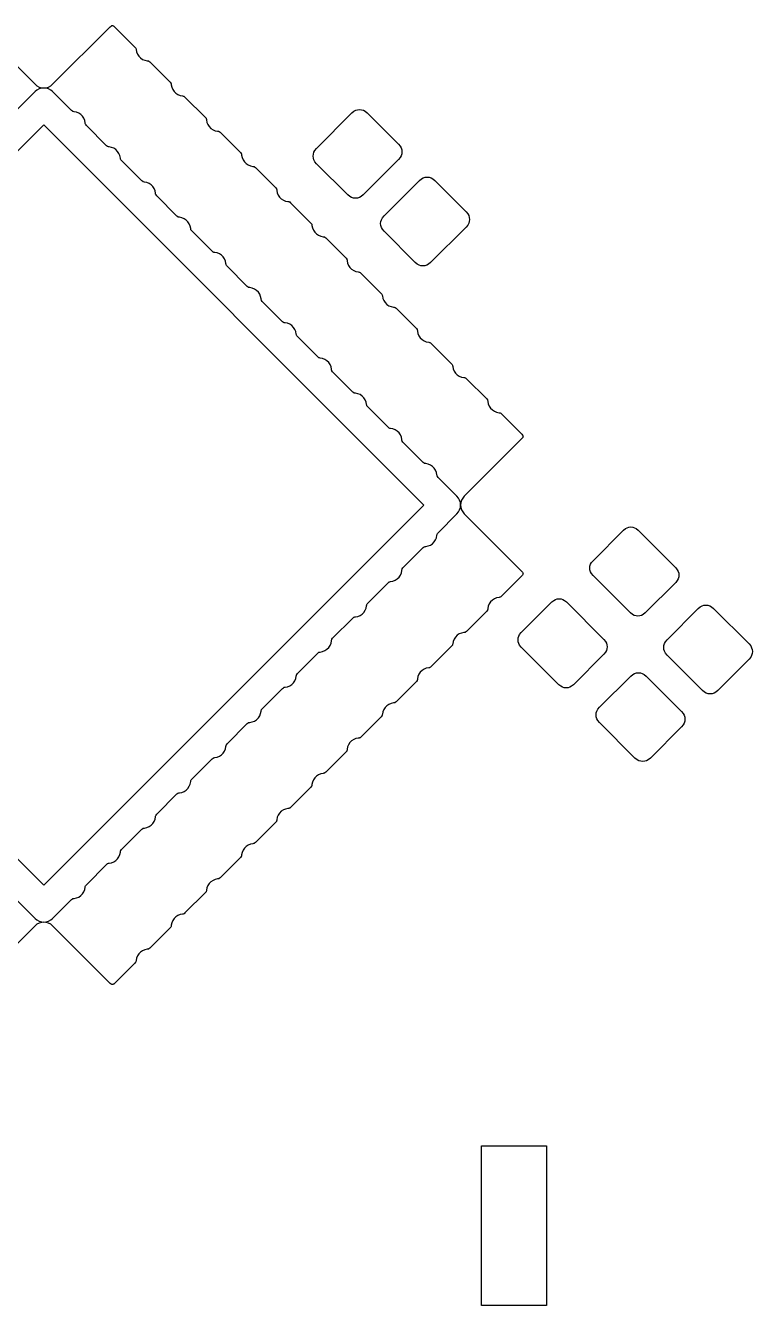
# Model space of a CAD drawing. Extents: x 126.5 to 165.4, y -109.8 to -63.7.
# Drawn here: x 148.22 to 155.52, y -89.76 to -76.91 of the extents above; entities that cross this region are included whole.
import ezdxf

# ---------------------------------------------------------------- set-up
doc = ezdxf.new("R2010")
doc.units = 0
doc.header["$MEASUREMENT"] = 0
doc.layers.add('BLACK', color=7, linetype='CONTINUOUS')

msp = doc.modelspace()

# ---------------------------------------------------------------- linework, layer by layer
at = {"layer": 'BLACK', "linetype": 'CONTINUOUS'}
for p, q in [((147.732, -76.9195), (148.311, -77.4981)), ((148.488, -77.4981), (149.067, -76.9195)), ((149.067, -76.9195), (149.075, -76.9124)), ((149.075, -76.9124), (149.079, -76.9101)), ((149.079, -76.9101), (149.084, -76.9087)), ((149.084, -76.9087), (149.089, -76.9082)), ((149.089, -76.9082), (149.094, -76.9087)), ((149.094, -76.9087), (149.098, -76.9101)), ((149.098, -76.9101), (149.103, -76.9124)), ((149.103, -76.9124), (149.111, -76.9195)), ((149.111, -76.9195), (149.315, -77.1236)), ((149.315, -77.1236), (149.322, -77.1322)), ((149.322, -77.1322), (149.325, -77.1365)), ((149.325, -77.1365), (149.326, -77.1411)), ((149.326, -77.1411), (149.327, -77.1493)), ((149.327, -77.1493), (149.332, -77.1734)), ((149.332, -77.1734), (149.341, -77.196)), ((149.341, -77.196), (149.355, -77.2164)), ((149.355, -77.2164), (149.372, -77.2337)), ((149.372, -77.2337), (149.392, -77.2473)), ((149.392, -77.2473), (149.415, -77.2567)), ((149.415, -77.2567), (149.439, -77.2615)), ((149.439, -77.2615), (149.447, -77.2623)), ((149.447, -77.2623), (149.452, -77.2637)), ((149.452, -77.2637), (149.456, -77.266)), ((149.456, -77.266), (149.465, -77.273)), ((149.465, -77.273), (149.669, -77.4772)), ((148.311, -77.4981), (148.33, -77.5137)), ((148.33, -77.5137), (148.352, -77.5252)), ((148.447, -77.5252), (148.469, -77.5137)), ((148.469, -77.5137), (148.488, -77.4981)), ((149.669, -77.4772), (149.676, -77.4857)), ((149.676, -77.4857), (149.678, -77.49)), ((149.678, -77.49), (149.68, -77.4947)), ((149.68, -77.4947), (149.681, -77.5029)), ((149.681, -77.5029), (149.685, -77.5269)), ((148.311, -77.5717), (148.121, -77.7614)), ((148.33, -77.5561), (148.311, -77.5717)), ((148.352, -77.5446), (148.33, -77.5561)), ((148.352, -77.5252), (148.375, -77.5323)), ((148.375, -77.5375), (148.352, -77.5446)), ((148.375, -77.5323), (148.399, -77.5347)), ((148.399, -77.5351), (148.375, -77.5375)), ((148.399, -77.5347), (148.424, -77.5323)), ((148.424, -77.5375), (148.399, -77.5351)), ((148.424, -77.5323), (148.447, -77.5252)), ((148.447, -77.5446), (148.424, -77.5375)), ((148.469, -77.5561), (148.447, -77.5446)), ((148.488, -77.5717), (148.469, -77.5561)), ((148.678, -77.7614), (148.488, -77.5717)), ((149.685, -77.5269), (149.695, -77.5496)), ((149.695, -77.5496), (149.708, -77.5699)), ((149.708, -77.5699), (149.726, -77.5873)), ((149.726, -77.5873), (149.746, -77.6009)), ((149.746, -77.6009), (149.769, -77.6102)), ((149.769, -77.6102), (149.793, -77.615)), ((149.793, -77.615), (149.801, -77.6158)), ((149.801, -77.6158), (149.806, -77.6173)), ((149.806, -77.6173), (149.81, -77.6196)), ((149.81, -77.6196), (149.818, -77.6266)), ((149.818, -77.6266), (150.023, -77.8307)), ((148.686, -77.7684), (148.678, -77.7614)), ((148.69, -77.7707), (148.686, -77.7684)), ((148.695, -77.7721), (148.69, -77.7707)), ((148.703, -77.773), (148.695, -77.7721)), ((148.727, -77.7777), (148.703, -77.773)), ((148.75, -77.7871), (148.727, -77.7777)), ((151.497, -77.7852), (151.517, -77.7686)), ((151.517, -77.7686), (151.535, -77.7591)), ((151.535, -77.7591), (151.554, -77.7533)), ((151.554, -77.7533), (151.574, -77.7513)), ((151.574, -77.7513), (151.594, -77.7533)), ((151.594, -77.7533), (151.613, -77.7591)), ((151.613, -77.7591), (151.631, -77.7686)), ((151.631, -77.7686), (151.651, -77.7852)), ((144.58, -81.7245), (148.399, -77.9047)), ((148.399, -77.9047), (152.219, -81.7245)), ((148.77, -77.8007), (148.75, -77.7871)), ((148.788, -77.8181), (148.77, -77.8007)), ((148.801, -77.8384), (148.788, -77.8181)), ((148.811, -77.8611), (148.801, -77.8384)), ((148.816, -77.8851), (148.811, -77.8611)), ((148.816, -77.8933), (148.816, -77.8851)), ((148.818, -77.898), (148.816, -77.8933)), ((148.82, -77.9023), (148.818, -77.898)), ((148.827, -77.9108), (148.82, -77.9023)), ((150.023, -77.8307), (150.03, -77.8393)), ((150.03, -77.8393), (150.032, -77.8436)), ((150.032, -77.8436), (150.033, -77.8482)), ((150.033, -77.8482), (150.034, -77.8564)), ((150.034, -77.8564), (150.039, -77.8805)), ((150.039, -77.8805), (150.048, -77.9031)), ((150.048, -77.9031), (150.062, -77.9235)), ((151.14, -78.1414), (151.497, -77.7852)), ((151.651, -77.7852), (151.965, -78.099)), ((149.031, -78.115), (148.827, -77.9108)), ((150.062, -77.9235), (150.079, -77.9408)), ((150.079, -77.9408), (150.1, -77.9544)), ((150.1, -77.9544), (150.122, -77.9638)), ((150.122, -77.9638), (150.146, -77.9686)), ((150.146, -77.9686), (150.154, -77.9694)), ((150.154, -77.9694), (150.159, -77.9708)), ((150.159, -77.9708), (150.163, -77.9731)), ((150.163, -77.9731), (150.172, -77.9801)), ((150.172, -77.9801), (150.376, -78.1843)), ((149.04, -78.122), (149.031, -78.115)), ((149.044, -78.1243), (149.04, -78.122)), ((149.049, -78.1257), (149.044, -78.1243)), ((149.057, -78.1265), (149.049, -78.1257)), ((149.081, -78.1313), (149.057, -78.1265)), ((149.104, -78.1407), (149.081, -78.1313)), ((149.124, -78.1543), (149.104, -78.1407)), ((149.141, -78.1716), (149.124, -78.1543)), ((151.114, -78.1794), (151.124, -78.1617)), ((151.124, -78.1617), (151.14, -78.1414)), ((151.965, -78.099), (151.981, -78.1193)), ((151.981, -78.1193), (151.991, -78.137)), ((151.991, -78.137), (151.997, -78.1562)), ((151.997, -78.1562), (151.999, -78.1762)), ((149.155, -78.192), (149.141, -78.1716)), ((149.164, -78.2146), (149.155, -78.192)), ((149.169, -78.2387), (149.164, -78.2146)), ((149.17, -78.2469), (149.169, -78.2387)), ((149.171, -78.2515), (149.17, -78.2469)), ((149.174, -78.2558), (149.171, -78.2515)), ((149.181, -78.2644), (149.174, -78.2558)), ((149.385, -78.4685), (149.181, -78.2644)), ((150.376, -78.1843), (150.383, -78.1928)), ((150.383, -78.1928), (150.385, -78.1971)), ((150.385, -78.1971), (150.387, -78.2018)), ((150.387, -78.2018), (150.388, -78.21)), ((150.388, -78.21), (150.392, -78.234)), ((150.392, -78.234), (150.402, -78.2567)), ((150.402, -78.2567), (150.415, -78.277)), ((150.415, -78.277), (150.433, -78.2944)), ((150.433, -78.2944), (150.453, -78.308)), ((151.107, -78.2186), (151.109, -78.1986)), ((151.109, -78.2386), (151.107, -78.2186)), ((151.109, -78.1986), (151.114, -78.1794)), ((151.114, -78.2578), (151.109, -78.2386)), ((151.124, -78.2755), (151.114, -78.2578)), ((151.14, -78.2958), (151.124, -78.2755)), ((151.965, -78.2534), (151.609, -78.6095)), ((151.981, -78.2331), (151.965, -78.2534)), ((151.991, -78.2154), (151.981, -78.2331)), ((151.997, -78.1962), (151.991, -78.2154)), ((151.999, -78.1762), (151.997, -78.1962)), ((150.453, -78.308), (150.476, -78.3174)), ((150.476, -78.3174), (150.5, -78.3221)), ((150.5, -78.3221), (150.508, -78.3229)), ((150.508, -78.3229), (150.513, -78.3244)), ((150.513, -78.3244), (150.517, -78.3267)), ((150.517, -78.3267), (150.526, -78.3337)), ((150.526, -78.3337), (150.73, -78.5378)), ((151.454, -78.6095), (151.14, -78.2958)), ((149.393, -78.4755), (149.385, -78.4685)), ((149.398, -78.4778), (149.393, -78.4755)), ((149.402, -78.4793), (149.398, -78.4778)), ((149.41, -78.4801), (149.402, -78.4793)), ((149.435, -78.4848), (149.41, -78.4801)), ((149.457, -78.4942), (149.435, -78.4848)), ((149.478, -78.5078), (149.457, -78.4942)), ((149.495, -78.5252), (149.478, -78.5078)), ((149.508, -78.5455), (149.495, -78.5252)), ((149.518, -78.5682), (149.508, -78.5455)), ((150.73, -78.5378), (150.737, -78.5464)), ((150.737, -78.5464), (150.739, -78.5507)), ((150.739, -78.5507), (150.74, -78.5553)), ((151.819, -78.8202), (152.175, -78.4641)), ((152.175, -78.4641), (152.196, -78.4474)), ((152.196, -78.4474), (152.213, -78.438)), ((152.213, -78.438), (152.233, -78.4321)), ((152.233, -78.4321), (152.253, -78.4302)), ((152.253, -78.4302), (152.273, -78.4321)), ((152.273, -78.4321), (152.292, -78.438)), ((152.292, -78.438), (152.31, -78.4474)), ((152.31, -78.4474), (152.33, -78.4641)), ((152.33, -78.4641), (152.644, -78.7778)), ((149.523, -78.5922), (149.518, -78.5682)), ((149.523, -78.6004), (149.523, -78.5922)), ((149.525, -78.6051), (149.523, -78.6004)), ((149.527, -78.6094), (149.525, -78.6051)), ((149.534, -78.6179), (149.527, -78.6094)), ((149.738, -78.8221), (149.534, -78.6179)), ((150.74, -78.5553), (150.741, -78.5635)), ((150.741, -78.5635), (150.746, -78.5876)), ((150.746, -78.5876), (150.755, -78.6102)), ((150.755, -78.6102), (150.769, -78.6306)), ((150.769, -78.6306), (150.786, -78.6479)), ((150.786, -78.6479), (150.807, -78.6615)), ((150.807, -78.6615), (150.829, -78.6709)), ((150.829, -78.6709), (150.853, -78.6757)), ((150.853, -78.6757), (150.862, -78.6765)), ((150.862, -78.6765), (150.866, -78.6779)), ((150.866, -78.6779), (150.871, -78.6802)), ((150.871, -78.6802), (150.879, -78.6872)), ((151.474, -78.6262), (151.454, -78.6095)), ((151.492, -78.6356), (151.474, -78.6262)), ((151.511, -78.6415), (151.492, -78.6356)), ((151.531, -78.6434), (151.511, -78.6415)), ((151.551, -78.6415), (151.531, -78.6434)), ((151.571, -78.6356), (151.551, -78.6415)), ((151.588, -78.6262), (151.571, -78.6356)), ((151.609, -78.6095), (151.588, -78.6262)), ((150.879, -78.6872), (151.083, -78.8914)), ((152.644, -78.7778), (152.66, -78.7981)), ((152.66, -78.7981), (152.67, -78.8158)), ((149.747, -78.8291), (149.738, -78.8221)), ((149.751, -78.8314), (149.747, -78.8291)), ((149.756, -78.8328), (149.751, -78.8314)), ((149.764, -78.8336), (149.756, -78.8328)), ((149.788, -78.8384), (149.764, -78.8336)), ((149.811, -78.8478), (149.788, -78.8384)), ((149.831, -78.8614), (149.811, -78.8478)), ((149.848, -78.8787), (149.831, -78.8614)), ((149.862, -78.8991), (149.848, -78.8787)), ((149.871, -78.9217), (149.862, -78.8991)), ((149.876, -78.9458), (149.871, -78.9217)), ((151.083, -78.8914), (151.09, -78.8999)), ((151.09, -78.8999), (151.093, -78.9042)), ((151.093, -78.9042), (151.094, -78.9089)), ((151.094, -78.9089), (151.095, -78.9171)), ((151.095, -78.9171), (151.1, -78.9411)), ((151.785, -78.8974), (151.787, -78.8774)), ((151.787, -78.9174), (151.785, -78.8974)), ((151.787, -78.8774), (151.793, -78.8582)), ((151.793, -78.9366), (151.787, -78.9174)), ((151.793, -78.8582), (151.803, -78.8405)), ((151.803, -78.9543), (151.793, -78.9366)), ((151.803, -78.8405), (151.819, -78.8202)), ((152.644, -78.9322), (152.287, -79.2883)), ((152.66, -78.9119), (152.644, -78.9322)), ((152.67, -78.8942), (152.66, -78.9119)), ((152.67, -78.8158), (152.675, -78.835)), ((152.675, -78.875), (152.67, -78.8942)), ((152.675, -78.835), (152.677, -78.855)), ((152.677, -78.855), (152.675, -78.875)), ((149.877, -78.954), (149.876, -78.9458)), ((149.878, -78.9586), (149.877, -78.954)), ((149.881, -78.9629), (149.878, -78.9586)), ((149.888, -78.9715), (149.881, -78.9629)), ((150.092, -79.1756), (149.888, -78.9715)), ((151.1, -78.9411), (151.109, -78.9638)), ((151.109, -78.9638), (151.123, -78.9841)), ((151.123, -78.9841), (151.14, -79.0015)), ((151.14, -79.0015), (151.16, -79.0151)), ((151.16, -79.0151), (151.183, -79.0245)), ((151.183, -79.0245), (151.207, -79.0292)), ((151.207, -79.0292), (151.215, -79.03)), ((151.215, -79.03), (151.22, -79.0315)), ((151.22, -79.0315), (151.224, -79.0338)), ((151.224, -79.0338), (151.233, -79.0408)), ((151.233, -79.0408), (151.437, -79.2449)), ((151.819, -78.9746), (151.803, -78.9543)), ((152.133, -79.2883), (151.819, -78.9746)), ((150.1, -79.1826), (150.092, -79.1756)), ((150.105, -79.1849), (150.1, -79.1826)), ((150.109, -79.1864), (150.105, -79.1849)), ((150.118, -79.1872), (150.109, -79.1864)), ((150.142, -79.192), (150.118, -79.1872)), ((150.164, -79.2013), (150.142, -79.192)), ((150.185, -79.2149), (150.164, -79.2013)), ((150.202, -79.2323), (150.185, -79.2149)), ((150.216, -79.2526), (150.202, -79.2323)), ((150.225, -79.2753), (150.216, -79.2526)), ((150.23, -79.2993), (150.225, -79.2753)), ((150.231, -79.3075), (150.23, -79.2993)), ((150.232, -79.3122), (150.231, -79.3075)), ((150.234, -79.3165), (150.232, -79.3122)), ((150.241, -79.325), (150.234, -79.3165)), ((151.437, -79.2449), (151.444, -79.2535)), ((151.444, -79.2535), (151.446, -79.2578)), ((151.446, -79.2578), (151.448, -79.2624)), ((151.448, -79.2624), (151.448, -79.2707)), ((151.448, -79.2707), (151.453, -79.2947)), ((151.453, -79.2947), (151.462, -79.3173)), ((151.462, -79.3173), (151.476, -79.3377)), ((152.153, -79.305), (152.133, -79.2883)), ((152.171, -79.3145), (152.153, -79.305)), ((152.19, -79.3203), (152.171, -79.3145)), ((152.21, -79.3223), (152.19, -79.3203)), ((152.23, -79.3203), (152.21, -79.3223)), ((152.249, -79.3145), (152.23, -79.3203)), ((152.267, -79.305), (152.249, -79.3145)), ((152.287, -79.2883), (152.267, -79.305)), ((150.445, -79.5292), (150.241, -79.325)), ((151.476, -79.3377), (151.493, -79.355)), ((151.493, -79.355), (151.514, -79.3686)), ((151.514, -79.3686), (151.536, -79.378)), ((151.536, -79.378), (151.56, -79.3828)), ((151.56, -79.3828), (151.569, -79.3836)), ((151.569, -79.3836), (151.573, -79.385)), ((151.573, -79.385), (151.578, -79.3873)), ((151.578, -79.3873), (151.586, -79.3943)), ((151.586, -79.3943), (151.79, -79.5985)), ((150.454, -79.5362), (150.445, -79.5292)), ((150.458, -79.5385), (150.454, -79.5362)), ((150.463, -79.5399), (150.458, -79.5385)), ((150.471, -79.5407), (150.463, -79.5399)), ((150.495, -79.5455), (150.471, -79.5407)), ((150.518, -79.5549), (150.495, -79.5455)), ((150.538, -79.5685), (150.518, -79.5549)), ((150.556, -79.5858), (150.538, -79.5685)), ((150.569, -79.6062), (150.556, -79.5858)), ((150.578, -79.6288), (150.569, -79.6062)), ((150.583, -79.6529), (150.578, -79.6288)), ((150.584, -79.6611), (150.583, -79.6529)), ((150.586, -79.6657), (150.584, -79.6611)), ((150.588, -79.67), (150.586, -79.6657)), ((150.595, -79.6786), (150.588, -79.67)), ((150.799, -79.8827), (150.595, -79.6786)), ((151.79, -79.5985), (151.797, -79.607)), ((151.797, -79.607), (151.8, -79.6113)), ((151.8, -79.6113), (151.801, -79.616)), ((151.801, -79.616), (151.802, -79.6242)), ((151.802, -79.6242), (151.807, -79.6482)), ((151.807, -79.6482), (151.816, -79.6709)), ((151.816, -79.6709), (151.83, -79.6912)), ((151.83, -79.6912), (151.847, -79.7086)), ((151.847, -79.7086), (151.867, -79.7222)), ((151.867, -79.7222), (151.89, -79.7316)), ((151.89, -79.7316), (151.914, -79.7363)), ((151.914, -79.7363), (151.922, -79.7372)), ((151.922, -79.7372), (151.927, -79.7386)), ((151.927, -79.7386), (151.931, -79.7409)), ((151.931, -79.7409), (151.94, -79.7479)), ((151.94, -79.7479), (152.144, -79.952)), ((150.808, -79.8898), (150.799, -79.8827)), ((150.812, -79.8921), (150.808, -79.8898)), ((150.816, -79.8935), (150.812, -79.8921)), ((150.825, -79.8943), (150.816, -79.8935)), ((150.849, -79.8991), (150.825, -79.8943)), ((150.871, -79.9084), (150.849, -79.8991)), ((150.892, -79.922), (150.871, -79.9084)), ((150.909, -79.9394), (150.892, -79.922)), ((150.923, -79.9597), (150.909, -79.9394)), ((150.932, -79.9824), (150.923, -79.9597)), ((152.144, -79.952), (152.151, -79.9606)), ((152.151, -79.9606), (152.153, -79.9649)), ((152.153, -79.9649), (152.155, -79.9696)), ((150.937, -80.0064), (150.932, -79.9824)), ((150.938, -80.0146), (150.937, -80.0064)), ((150.939, -80.0193), (150.938, -80.0146)), ((150.941, -80.0236), (150.939, -80.0193)), ((150.948, -80.0321), (150.941, -80.0236)), ((151.153, -80.2363), (150.948, -80.0321)), ((152.155, -79.9696), (152.155, -79.9778)), ((152.155, -79.9778), (152.16, -80.0018)), ((152.16, -80.0018), (152.17, -80.0244)), ((152.17, -80.0244), (152.183, -80.0448)), ((152.183, -80.0448), (152.201, -80.0621)), ((152.201, -80.0621), (152.221, -80.0757)), ((152.221, -80.0757), (152.244, -80.0851)), ((152.244, -80.0851), (152.268, -80.0899)), ((152.268, -80.0899), (152.276, -80.0907)), ((152.276, -80.0907), (152.28, -80.0921)), ((152.28, -80.0921), (152.285, -80.0944)), ((152.285, -80.0944), (152.293, -80.1014)), ((152.293, -80.1014), (152.497, -80.3056)), ((151.161, -80.2433), (151.153, -80.2363)), ((151.165, -80.2456), (151.161, -80.2433)), ((151.17, -80.247), (151.165, -80.2456)), ((151.178, -80.2478), (151.17, -80.247)), ((151.202, -80.2526), (151.178, -80.2478)), ((151.225, -80.262), (151.202, -80.2526)), ((151.245, -80.2756), (151.225, -80.262)), ((151.263, -80.2929), (151.245, -80.2756)), ((151.276, -80.3133), (151.263, -80.2929)), ((151.286, -80.3359), (151.276, -80.3133)), ((151.29, -80.36), (151.286, -80.3359)), ((152.497, -80.3056), (152.504, -80.3141)), ((152.504, -80.3141), (152.507, -80.3184)), ((152.507, -80.3184), (152.508, -80.3231)), ((152.508, -80.3231), (152.509, -80.3313)), ((152.509, -80.3313), (152.514, -80.3553)), ((151.291, -80.3682), (151.29, -80.36)), ((151.293, -80.3728), (151.291, -80.3682)), ((151.295, -80.3771), (151.293, -80.3728)), ((151.302, -80.3857), (151.295, -80.3771)), ((151.506, -80.5898), (151.302, -80.3857)), ((152.514, -80.3553), (152.523, -80.378)), ((152.523, -80.378), (152.537, -80.3984)), ((152.537, -80.3984), (152.554, -80.4157)), ((152.554, -80.4157), (152.574, -80.4293)), ((152.574, -80.4293), (152.597, -80.4387)), ((152.597, -80.4387), (152.621, -80.4435)), ((152.621, -80.4435), (152.629, -80.4443)), ((152.629, -80.4443), (152.634, -80.4457)), ((152.634, -80.4457), (152.638, -80.448)), ((152.638, -80.448), (152.647, -80.455)), ((152.647, -80.455), (152.851, -80.6591)), ((151.515, -80.5969), (151.506, -80.5898)), ((151.519, -80.5992), (151.515, -80.5969)), ((151.524, -80.6006), (151.519, -80.5992)), ((151.532, -80.6014), (151.524, -80.6006)), ((151.556, -80.6062), (151.532, -80.6014)), ((151.578, -80.6155), (151.556, -80.6062)), ((151.599, -80.6292), (151.578, -80.6155)), ((151.616, -80.6465), (151.599, -80.6292)), ((151.63, -80.6669), (151.616, -80.6465)), ((151.639, -80.6895), (151.63, -80.6669)), ((151.644, -80.7135), (151.639, -80.6895)), ((151.645, -80.7217), (151.644, -80.7135)), ((151.646, -80.7264), (151.645, -80.7217)), ((151.648, -80.7307), (151.646, -80.7264)), ((151.655, -80.7393), (151.648, -80.7307)), ((152.851, -80.6591), (152.858, -80.6677)), ((152.858, -80.6677), (152.86, -80.672)), ((152.86, -80.672), (152.862, -80.6767)), ((152.862, -80.6767), (152.863, -80.6849)), ((152.863, -80.6849), (152.867, -80.7089)), ((152.867, -80.7089), (152.877, -80.7315)), ((152.877, -80.7315), (152.89, -80.7519)), ((151.86, -80.9434), (151.655, -80.7393)), ((152.89, -80.7519), (152.908, -80.7692)), ((152.908, -80.7692), (152.928, -80.7828)), ((152.928, -80.7828), (152.951, -80.7922)), ((152.951, -80.7922), (152.975, -80.797)), ((152.975, -80.797), (152.983, -80.7978)), ((152.983, -80.7978), (152.988, -80.7992)), ((152.988, -80.7992), (152.992, -80.8015)), ((152.992, -80.8015), (153, -80.8085)), ((153, -80.8085), (153.205, -81.0127)), ((151.868, -80.9504), (151.86, -80.9434)), ((151.872, -80.9527), (151.868, -80.9504)), ((151.877, -80.9541), (151.872, -80.9527)), ((151.885, -80.9549), (151.877, -80.9541)), ((151.909, -80.9597), (151.885, -80.9549)), ((151.932, -80.9691), (151.909, -80.9597)), ((151.952, -80.9827), (151.932, -80.9691)), ((151.97, -81), (151.952, -80.9827)), ((151.983, -81.0204), (151.97, -81)), ((151.993, -81.043), (151.983, -81.0204)), ((151.997, -81.0671), (151.993, -81.043)), ((151.998, -81.0753), (151.997, -81.0671)), ((152, -81.08), (151.998, -81.0753)), ((152.002, -81.0843), (152, -81.08)), ((152.009, -81.0928), (152.002, -81.0843)), ((152.213, -81.2969), (152.009, -81.0928)), ((153.205, -81.0575), (152.626, -81.6361)), ((153.205, -81.0127), (153.212, -81.0212)), ((153.212, -81.0489), (153.205, -81.0575)), ((153.212, -81.0212), (153.214, -81.0255)), ((153.214, -81.0446), (153.212, -81.0489)), ((153.214, -81.0255), (153.215, -81.0302)), ((153.215, -81.0399), (153.214, -81.0446)), ((153.215, -81.0302), (153.216, -81.0351)), ((153.216, -81.0351), (153.215, -81.0399)), ((152.222, -81.304), (152.213, -81.2969)), ((152.226, -81.3063), (152.222, -81.304)), ((152.231, -81.3077), (152.226, -81.3063)), ((152.239, -81.3085), (152.231, -81.3077)), ((152.263, -81.3133), (152.239, -81.3085)), ((152.286, -81.3226), (152.263, -81.3133)), ((152.306, -81.3363), (152.286, -81.3226)), ((152.323, -81.3536), (152.306, -81.3363)), ((152.337, -81.374), (152.323, -81.3536)), ((152.346, -81.3966), (152.337, -81.374)), ((152.351, -81.4206), (152.346, -81.3966)), ((152.352, -81.4288), (152.351, -81.4206)), ((152.353, -81.4335), (152.352, -81.4288)), ((152.356, -81.4378), (152.353, -81.4335)), ((152.363, -81.4464), (152.356, -81.4378)), ((152.552, -81.6361), (152.363, -81.4464)), ((152.568, -81.6551), (152.552, -81.6361)), ((152.626, -81.6361), (152.61, -81.6551)), ((148.399, -85.5443), (144.58, -81.7245)), ((152.219, -81.7245), (148.399, -85.5443)), ((152.579, -81.6767), (152.568, -81.6551)), ((152.587, -81.7001), (152.579, -81.6767)), ((152.579, -81.7723), (152.587, -81.7489)), ((152.589, -81.7245), (152.587, -81.7001)), ((152.587, -81.7489), (152.589, -81.7245)), ((152.592, -81.7001), (152.589, -81.7245)), ((152.589, -81.7245), (152.592, -81.7489)), ((152.599, -81.6767), (152.592, -81.7001)), ((152.592, -81.7489), (152.599, -81.7723)), ((152.61, -81.6551), (152.599, -81.6767)), ((152.363, -82.0026), (152.552, -81.8129)), ((152.552, -81.8129), (152.568, -81.7939)), ((152.568, -81.7939), (152.579, -81.7723)), ((152.599, -81.7723), (152.61, -81.7939)), ((152.61, -81.7939), (152.626, -81.8129)), ((152.626, -81.8129), (153.205, -82.3915)), ((152.351, -82.0284), (152.352, -82.0202)), ((152.352, -82.0202), (152.353, -82.0155)), ((152.353, -82.0155), (152.356, -82.0112)), ((152.356, -82.0112), (152.363, -82.0026)), ((153.92, -82.2836), (154.226, -81.9769)), ((154.226, -81.9769), (154.246, -81.9609)), ((154.246, -81.9609), (154.263, -81.9519)), ((154.263, -81.9519), (154.281, -81.9463)), ((154.281, -81.9463), (154.3, -81.9445)), ((154.3, -81.9445), (154.319, -81.9463)), ((154.319, -81.9463), (154.337, -81.9519)), ((154.337, -81.9519), (154.354, -81.9609)), ((154.354, -81.9609), (154.374, -81.9769)), ((154.374, -81.9769), (154.751, -82.3543)), ((152.213, -82.1521), (152.222, -82.145)), ((152.222, -82.145), (152.226, -82.1427)), ((152.226, -82.1427), (152.231, -82.1413)), ((152.231, -82.1413), (152.239, -82.1405)), ((152.239, -82.1405), (152.263, -82.1357)), ((152.263, -82.1357), (152.286, -82.1264)), ((152.286, -82.1264), (152.306, -82.1127)), ((152.306, -82.1127), (152.323, -82.0954)), ((152.323, -82.0954), (152.337, -82.075)), ((152.337, -82.075), (152.346, -82.0524)), ((152.346, -82.0524), (152.351, -82.0284)), ((152.009, -82.3562), (152.213, -82.1521)), ((151.983, -82.4286), (151.993, -82.4059)), ((151.993, -82.4059), (151.997, -82.3819)), ((151.997, -82.3819), (151.998, -82.3737)), ((151.998, -82.3737), (152, -82.369)), ((152, -82.369), (152.002, -82.3647)), ((152.002, -82.3647), (152.009, -82.3562)), ((153.205, -82.3915), (153.212, -82.4001)), ((153.212, -82.4001), (153.214, -82.4044)), ((153.214, -82.4044), (153.215, -82.4091)), ((153.887, -82.3572), (153.889, -82.3382)), ((153.889, -82.3762), (153.887, -82.3572)), ((153.889, -82.3382), (153.895, -82.32)), ((153.895, -82.3945), (153.889, -82.3762)), ((153.895, -82.32), (153.904, -82.3031)), ((153.904, -82.4113), (153.895, -82.3945)), ((153.904, -82.3031), (153.92, -82.2836)), ((154.751, -82.3543), (154.767, -82.3738)), ((154.767, -82.3738), (154.776, -82.3907)), ((154.776, -82.3907), (154.782, -82.4089)), ((151.655, -82.7097), (151.86, -82.5056)), ((151.86, -82.5056), (151.868, -82.4986)), ((151.868, -82.4986), (151.872, -82.4963)), ((151.872, -82.4963), (151.877, -82.4949)), ((151.877, -82.4949), (151.885, -82.4941)), ((151.885, -82.4941), (151.909, -82.4893)), ((151.909, -82.4893), (151.932, -82.4799)), ((151.932, -82.4799), (151.952, -82.4663)), ((151.952, -82.4663), (151.97, -82.449)), ((151.97, -82.449), (151.983, -82.4286)), ((153.205, -82.4363), (153, -82.6405)), ((153.212, -82.4278), (153.205, -82.4363)), ((153.214, -82.4235), (153.212, -82.4278)), ((153.215, -82.4188), (153.214, -82.4235)), ((153.215, -82.4091), (153.216, -82.4139)), ((153.216, -82.4139), (153.215, -82.4188)), ((153.92, -82.4309), (153.904, -82.4113)), ((154.297, -82.8082), (153.92, -82.4309)), ((154.751, -82.5016), (154.444, -82.8082)), ((154.767, -82.482), (154.751, -82.5016)), ((154.776, -82.4652), (154.767, -82.482)), ((154.782, -82.4469), (154.776, -82.4652)), ((154.782, -82.4089), (154.784, -82.4279)), ((154.784, -82.4279), (154.782, -82.4469)), ((152.951, -82.6568), (152.928, -82.6662)), ((152.975, -82.652), (152.951, -82.6568)), ((152.983, -82.6512), (152.975, -82.652)), ((152.988, -82.6498), (152.983, -82.6512)), ((152.992, -82.6475), (152.988, -82.6498)), ((153, -82.6405), (152.992, -82.6475)), ((153.56, -82.6676), (153.579, -82.6657)), ((153.579, -82.6657), (153.598, -82.6676)), ((151.616, -82.8025), (151.63, -82.7821)), ((151.63, -82.7821), (151.639, -82.7595)), ((151.639, -82.7595), (151.644, -82.7355)), ((151.644, -82.7355), (151.645, -82.7273)), ((151.645, -82.7273), (151.646, -82.7226)), ((151.646, -82.7226), (151.648, -82.7183)), ((151.648, -82.7183), (151.655, -82.7097)), ((152.851, -82.7899), (152.647, -82.994)), ((152.858, -82.7813), (152.851, -82.7899)), ((152.86, -82.777), (152.858, -82.7813)), ((152.862, -82.7723), (152.86, -82.777)), ((152.863, -82.7641), (152.862, -82.7723)), ((152.867, -82.7401), (152.863, -82.7641)), ((152.877, -82.7175), (152.867, -82.7401)), ((152.89, -82.6971), (152.877, -82.7175)), ((152.908, -82.6798), (152.89, -82.6971)), ((152.928, -82.6662), (152.908, -82.6798)), ((153.199, -83.0048), (153.505, -82.6982)), ((153.505, -82.6982), (153.525, -82.6821)), ((153.525, -82.6821), (153.542, -82.6731)), ((153.542, -82.6731), (153.56, -82.6676)), ((153.598, -82.6676), (153.616, -82.6731)), ((153.616, -82.6731), (153.633, -82.6821)), ((153.633, -82.6821), (153.652, -82.6982)), ((153.652, -82.6982), (154.03, -83.0755)), ((154.664, -83.0774), (154.978, -82.7636)), ((154.978, -82.7636), (154.998, -82.747)), ((154.998, -82.747), (155.016, -82.7375)), ((155.016, -82.7375), (155.035, -82.7317)), ((155.035, -82.7317), (155.055, -82.7297)), ((155.055, -82.7297), (155.075, -82.7317)), ((155.075, -82.7317), (155.094, -82.7375)), ((155.094, -82.7375), (155.112, -82.747)), ((155.112, -82.747), (155.132, -82.7636)), ((155.132, -82.7636), (155.488, -83.1198)), ((151.302, -83.0633), (151.506, -82.8592)), ((151.506, -82.8592), (151.515, -82.8521)), ((151.515, -82.8521), (151.519, -82.8498)), ((151.519, -82.8498), (151.524, -82.8484)), ((151.524, -82.8484), (151.532, -82.8476)), ((151.532, -82.8476), (151.556, -82.8428)), ((151.556, -82.8428), (151.578, -82.8335)), ((151.578, -82.8335), (151.599, -82.8198)), ((151.599, -82.8198), (151.616, -82.8025)), ((154.317, -82.8243), (154.297, -82.8082)), ((154.334, -82.8333), (154.317, -82.8243)), ((154.352, -82.8388), (154.334, -82.8333)), ((154.371, -82.8407), (154.352, -82.8388)), ((154.39, -82.8388), (154.371, -82.8407)), ((154.408, -82.8333), (154.39, -82.8388)), ((154.425, -82.8243), (154.408, -82.8333)), ((154.444, -82.8082), (154.425, -82.8243)), ((152.537, -83.0506), (152.523, -83.071)), ((152.554, -83.0333), (152.537, -83.0506)), ((152.574, -83.0197), (152.554, -83.0333)), ((152.597, -83.0103), (152.574, -83.0197)), ((152.621, -83.0055), (152.597, -83.0103)), ((152.629, -83.0047), (152.621, -83.0055)), ((152.634, -83.0033), (152.629, -83.0047)), ((152.638, -83.001), (152.634, -83.0033)), ((152.647, -82.994), (152.638, -83.001)), ((153.168, -83.0595), (153.173, -83.0412)), ((153.173, -83.0412), (153.182, -83.0244)), ((153.182, -83.0244), (153.199, -83.0048)), ((151.225, -83.187), (151.245, -83.1734)), ((151.245, -83.1734), (151.263, -83.1561)), ((151.263, -83.1561), (151.276, -83.1357)), ((151.276, -83.1357), (151.286, -83.1131)), ((151.286, -83.1131), (151.29, -83.089)), ((151.29, -83.089), (151.291, -83.0808)), ((151.291, -83.0808), (151.293, -83.0762)), ((151.293, -83.0762), (151.295, -83.0719)), ((151.295, -83.0719), (151.302, -83.0633)), ((152.497, -83.1434), (152.293, -83.3476)), ((152.504, -83.1349), (152.497, -83.1434)), ((152.507, -83.1306), (152.504, -83.1349)), ((152.508, -83.1259), (152.507, -83.1306)), ((152.509, -83.1177), (152.508, -83.1259)), ((152.514, -83.0937), (152.509, -83.1177)), ((152.523, -83.071), (152.514, -83.0937)), ((153.166, -83.0785), (153.168, -83.0595)), ((153.168, -83.0975), (153.166, -83.0785)), ((153.173, -83.1157), (153.168, -83.0975)), ((153.182, -83.1326), (153.173, -83.1157)), ((153.199, -83.1521), (153.182, -83.1326)), ((153.576, -83.5295), (153.199, -83.1521)), ((154.03, -83.0755), (154.046, -83.0951)), ((154.046, -83.0951), (154.055, -83.1119)), ((154.055, -83.1119), (154.06, -83.1302)), ((154.06, -83.1682), (154.055, -83.1864)), ((154.06, -83.1302), (154.062, -83.1492)), ((154.062, -83.1492), (154.06, -83.1682)), ((154.63, -83.1546), (154.632, -83.1346)), ((154.632, -83.1746), (154.63, -83.1546)), ((154.632, -83.1346), (154.638, -83.1154)), ((154.638, -83.1938), (154.632, -83.1746)), ((154.638, -83.1154), (154.647, -83.0977)), ((154.647, -83.0977), (154.664, -83.0774)), ((155.488, -83.1198), (155.505, -83.1401)), ((155.505, -83.1401), (155.514, -83.1578)), ((155.514, -83.1578), (155.52, -83.177)), ((155.52, -83.177), (155.522, -83.197)), ((150.948, -83.4169), (151.153, -83.2127)), ((151.153, -83.2127), (151.161, -83.2057)), ((151.161, -83.2057), (151.165, -83.2034)), ((151.165, -83.2034), (151.17, -83.202)), ((151.17, -83.202), (151.178, -83.2012)), ((151.178, -83.2012), (151.202, -83.1964)), ((151.202, -83.1964), (151.225, -83.187)), ((154.03, -83.2228), (153.723, -83.5295)), ((154.046, -83.2033), (154.03, -83.2228)), ((154.055, -83.1864), (154.046, -83.2033)), ((154.647, -83.2115), (154.638, -83.1938)), ((154.664, -83.2318), (154.647, -83.2115)), ((155.02, -83.5879), (154.664, -83.2318)), ((155.488, -83.2742), (155.175, -83.5879)), ((155.505, -83.2539), (155.488, -83.2742)), ((155.514, -83.2362), (155.505, -83.2539)), ((155.52, -83.217), (155.514, -83.2362)), ((155.522, -83.197), (155.52, -83.217)), ((150.937, -83.4426), (150.938, -83.4344)), ((150.938, -83.4344), (150.939, -83.4297)), ((150.939, -83.4297), (150.941, -83.4254)), ((150.941, -83.4254), (150.948, -83.4169)), ((152.17, -83.4246), (152.16, -83.4472)), ((152.183, -83.4042), (152.17, -83.4246)), ((152.201, -83.3869), (152.183, -83.4042)), ((152.221, -83.3733), (152.201, -83.3869)), ((152.244, -83.3639), (152.221, -83.3733)), ((152.268, -83.3591), (152.244, -83.3639)), ((152.276, -83.3583), (152.268, -83.3591)), ((152.28, -83.3569), (152.276, -83.3583)), ((152.285, -83.3546), (152.28, -83.3569)), ((152.293, -83.3476), (152.285, -83.3546)), ((154.299, -83.4425), (154.319, -83.4258)), ((154.319, -83.4258), (154.337, -83.4164)), ((154.337, -83.4164), (154.356, -83.4105)), ((154.356, -83.4105), (154.376, -83.4086)), ((154.376, -83.4086), (154.396, -83.4105)), ((154.396, -83.4105), (154.415, -83.4164)), ((154.415, -83.4164), (154.433, -83.4258)), ((154.433, -83.4258), (154.453, -83.4425)), ((150.799, -83.5663), (150.808, -83.5592)), ((150.808, -83.5592), (150.812, -83.5569)), ((150.812, -83.5569), (150.816, -83.5555)), ((150.816, -83.5555), (150.825, -83.5547)), ((150.825, -83.5547), (150.849, -83.5499)), ((150.849, -83.5499), (150.871, -83.5406)), ((150.871, -83.5406), (150.892, -83.527)), ((150.892, -83.527), (150.909, -83.5096)), ((150.909, -83.5096), (150.923, -83.4893)), ((150.923, -83.4893), (150.932, -83.4666)), ((150.932, -83.4666), (150.937, -83.4426)), ((152.144, -83.497), (151.94, -83.7011)), ((152.151, -83.4884), (152.144, -83.497)), ((152.153, -83.4841), (152.151, -83.4884)), ((152.155, -83.4794), (152.153, -83.4841)), ((152.16, -83.4472), (152.155, -83.4712)), ((152.155, -83.4712), (152.155, -83.4794)), ((153.595, -83.5455), (153.576, -83.5295)), ((153.612, -83.5545), (153.595, -83.5455)), ((153.631, -83.5601), (153.612, -83.5545)), ((153.65, -83.5619), (153.631, -83.5601)), ((153.669, -83.5601), (153.65, -83.5619)), ((153.687, -83.5545), (153.669, -83.5601)), ((153.704, -83.5455), (153.687, -83.5545)), ((153.723, -83.5295), (153.704, -83.5455)), ((153.985, -83.7562), (154.299, -83.4425)), ((154.453, -83.4425), (154.81, -83.7986)), ((150.595, -83.7704), (150.799, -83.5663)), ((155.041, -83.6046), (155.02, -83.5879)), ((155.058, -83.614), (155.041, -83.6046)), ((155.077, -83.6199), (155.058, -83.614)), ((155.097, -83.6218), (155.077, -83.6199)), ((155.117, -83.6199), (155.097, -83.6218)), ((155.137, -83.614), (155.117, -83.6199)), ((155.154, -83.6046), (155.137, -83.614)), ((155.175, -83.5879), (155.154, -83.6046)), ((150.569, -83.8428), (150.578, -83.8202)), ((150.578, -83.8202), (150.583, -83.7961)), ((150.583, -83.7961), (150.584, -83.7879)), ((150.584, -83.7879), (150.586, -83.7833)), ((150.586, -83.7833), (150.588, -83.779)), ((150.588, -83.779), (150.595, -83.7704)), ((151.807, -83.8008), (151.802, -83.8248)), ((151.816, -83.7781), (151.807, -83.8008)), ((151.83, -83.7578), (151.816, -83.7781)), ((151.847, -83.7404), (151.83, -83.7578)), ((151.867, -83.7268), (151.847, -83.7404)), ((151.89, -83.7174), (151.867, -83.7268)), ((151.914, -83.7127), (151.89, -83.7174)), ((151.922, -83.7118), (151.914, -83.7127)), ((151.927, -83.7104), (151.922, -83.7118)), ((151.931, -83.7081), (151.927, -83.7104)), ((151.94, -83.7011), (151.931, -83.7081)), ((153.951, -83.8334), (153.953, -83.8134)), ((153.953, -83.8134), (153.959, -83.7942)), ((153.959, -83.7942), (153.969, -83.7765)), ((153.969, -83.7765), (153.985, -83.7562)), ((154.81, -83.7986), (154.826, -83.8189)), ((154.826, -83.8189), (154.836, -83.8366)), ((150.241, -84.124), (150.445, -83.9198)), ((150.445, -83.9198), (150.454, -83.9128)), ((150.454, -83.9128), (150.458, -83.9105)), ((150.458, -83.9105), (150.463, -83.9091)), ((150.463, -83.9091), (150.471, -83.9083)), ((150.471, -83.9083), (150.495, -83.9035)), ((150.495, -83.9035), (150.518, -83.8941)), ((150.518, -83.8941), (150.538, -83.8805)), ((150.538, -83.8805), (150.556, -83.8632)), ((150.556, -83.8632), (150.569, -83.8428)), ((151.79, -83.8505), (151.586, -84.0547)), ((151.797, -83.842), (151.79, -83.8505)), ((151.8, -83.8377), (151.797, -83.842)), ((151.801, -83.833), (151.8, -83.8377)), ((151.802, -83.8248), (151.801, -83.833)), ((153.953, -83.8534), (153.951, -83.8334)), ((153.959, -83.8726), (153.953, -83.8534)), ((153.969, -83.8903), (153.959, -83.8726)), ((153.985, -83.9106), (153.969, -83.8903)), ((154.341, -84.2668), (153.985, -83.9106)), ((154.826, -83.9327), (154.81, -83.953)), ((154.836, -83.915), (154.826, -83.9327)), ((154.836, -83.8366), (154.841, -83.8558)), ((154.841, -83.8958), (154.836, -83.915)), ((154.841, -83.8558), (154.843, -83.8758)), ((154.843, -83.8758), (154.841, -83.8958)), ((151.536, -84.071), (151.514, -84.0804)), ((151.56, -84.0662), (151.536, -84.071)), ((151.569, -84.0654), (151.56, -84.0662)), ((151.573, -84.064), (151.569, -84.0654)), ((151.578, -84.0617), (151.573, -84.064)), ((151.586, -84.0547), (151.578, -84.0617)), ((154.81, -83.953), (154.496, -84.2668)), ((150.202, -84.2167), (150.216, -84.1964)), ((150.216, -84.1964), (150.225, -84.1737)), ((150.225, -84.1737), (150.23, -84.1497)), ((150.23, -84.1497), (150.231, -84.1415)), ((150.231, -84.1415), (150.232, -84.1368)), ((150.232, -84.1368), (150.234, -84.1325)), ((150.234, -84.1325), (150.241, -84.124)), ((151.437, -84.2041), (151.233, -84.4082)), ((151.444, -84.1955), (151.437, -84.2041)), ((151.446, -84.1912), (151.444, -84.1955)), ((151.448, -84.1866), (151.446, -84.1912)), ((151.453, -84.1543), (151.448, -84.1783)), ((151.448, -84.1783), (151.448, -84.1866)), ((151.462, -84.1317), (151.453, -84.1543)), ((151.476, -84.1113), (151.462, -84.1317)), ((151.493, -84.094), (151.476, -84.1113)), ((151.514, -84.0804), (151.493, -84.094)), ((149.888, -84.4775), (150.092, -84.2734)), ((150.092, -84.2734), (150.1, -84.2664)), ((150.1, -84.2664), (150.105, -84.2641)), ((150.105, -84.2641), (150.109, -84.2626)), ((150.109, -84.2626), (150.118, -84.2618)), ((150.118, -84.2618), (150.142, -84.257)), ((150.142, -84.257), (150.164, -84.2477)), ((150.164, -84.2477), (150.185, -84.2341)), ((150.185, -84.2341), (150.202, -84.2167)), ((154.362, -84.2834), (154.341, -84.2668)), ((154.379, -84.2929), (154.362, -84.2834)), ((154.399, -84.2987), (154.379, -84.2929)), ((154.419, -84.3007), (154.399, -84.2987)), ((154.439, -84.2987), (154.419, -84.3007)), ((154.458, -84.2929), (154.439, -84.2987)), ((154.475, -84.2834), (154.458, -84.2929)), ((154.496, -84.2668), (154.475, -84.2834)), ((151.123, -84.4649), (151.109, -84.4852)), ((151.14, -84.4475), (151.123, -84.4649)), ((151.16, -84.4339), (151.14, -84.4475)), ((151.183, -84.4245), (151.16, -84.4339)), ((151.207, -84.4198), (151.183, -84.4245)), ((151.215, -84.419), (151.207, -84.4198)), ((151.22, -84.4175), (151.215, -84.419)), ((151.224, -84.4152), (151.22, -84.4175)), ((151.233, -84.4082), (151.224, -84.4152)), ((149.811, -84.6012), (149.831, -84.5876)), ((149.831, -84.5876), (149.848, -84.5703)), ((149.848, -84.5703), (149.862, -84.5499)), ((149.862, -84.5499), (149.871, -84.5273)), ((149.871, -84.5273), (149.876, -84.5032)), ((149.876, -84.5032), (149.877, -84.495)), ((149.877, -84.495), (149.878, -84.4904)), ((149.878, -84.4904), (149.881, -84.4861)), ((149.881, -84.4861), (149.888, -84.4775)), ((151.083, -84.5576), (150.879, -84.7618)), ((151.09, -84.5491), (151.083, -84.5576)), ((151.093, -84.5448), (151.09, -84.5491)), ((151.094, -84.5401), (151.093, -84.5448)), ((151.095, -84.5319), (151.094, -84.5401)), ((151.1, -84.5079), (151.095, -84.5319)), ((151.109, -84.4852), (151.1, -84.5079)), ((149.534, -84.8311), (149.738, -84.6269)), ((149.738, -84.6269), (149.747, -84.6199)), ((149.747, -84.6199), (149.751, -84.6176)), ((149.751, -84.6176), (149.756, -84.6162)), ((149.756, -84.6162), (149.764, -84.6154)), ((149.764, -84.6154), (149.788, -84.6106)), ((149.788, -84.6106), (149.811, -84.6012)), ((149.523, -84.8486), (149.525, -84.8439)), ((149.523, -84.8568), (149.523, -84.8486)), ((149.525, -84.8439), (149.527, -84.8396)), ((149.527, -84.8396), (149.534, -84.8311)), ((150.755, -84.8388), (150.746, -84.8614)), ((150.769, -84.8184), (150.755, -84.8388)), ((150.786, -84.8011), (150.769, -84.8184)), ((150.807, -84.7875), (150.786, -84.8011)), ((150.829, -84.7781), (150.807, -84.7875)), ((150.853, -84.7733), (150.829, -84.7781)), ((150.862, -84.7725), (150.853, -84.7733)), ((150.866, -84.7711), (150.862, -84.7725)), ((150.871, -84.7688), (150.866, -84.7711)), ((150.879, -84.7618), (150.871, -84.7688)), ((149.385, -84.9805), (149.393, -84.9735)), ((149.393, -84.9735), (149.398, -84.9712)), ((149.398, -84.9712), (149.402, -84.9697)), ((149.402, -84.9697), (149.41, -84.9689)), ((149.41, -84.9689), (149.435, -84.9642)), ((149.435, -84.9642), (149.457, -84.9548)), ((149.457, -84.9548), (149.478, -84.9412)), ((149.478, -84.9412), (149.495, -84.9238)), ((149.495, -84.9238), (149.508, -84.9035)), ((149.508, -84.9035), (149.518, -84.8808)), ((149.518, -84.8808), (149.523, -84.8568)), ((150.73, -84.9112), (150.526, -85.1153)), ((150.737, -84.9026), (150.73, -84.9112)), ((150.739, -84.8983), (150.737, -84.9026)), ((150.74, -84.8937), (150.739, -84.8983)), ((150.741, -84.8855), (150.74, -84.8937)), ((150.746, -84.8614), (150.741, -84.8855)), ((149.181, -85.1846), (149.385, -84.9805)), ((149.155, -85.257), (149.164, -85.2344)), ((149.164, -85.2344), (149.169, -85.2103)), ((149.169, -85.2103), (149.17, -85.2021)), ((149.17, -85.2021), (149.171, -85.1975)), ((149.171, -85.1975), (149.174, -85.1932)), ((149.174, -85.1932), (149.181, -85.1846)), ((150.392, -85.215), (150.388, -85.239)), ((150.402, -85.1923), (150.392, -85.215)), ((150.415, -85.172), (150.402, -85.1923)), ((150.433, -85.1546), (150.415, -85.172)), ((150.453, -85.141), (150.433, -85.1546)), ((150.476, -85.1316), (150.453, -85.141)), ((150.5, -85.1269), (150.476, -85.1316)), ((150.508, -85.1261), (150.5, -85.1269)), ((150.513, -85.1246), (150.508, -85.1261)), ((150.517, -85.1223), (150.513, -85.1246)), ((150.526, -85.1153), (150.517, -85.1223)), ((148.827, -85.5382), (149.031, -85.334)), ((149.031, -85.334), (149.04, -85.327)), ((149.04, -85.327), (149.044, -85.3247)), ((149.044, -85.3247), (149.049, -85.3233)), ((149.049, -85.3233), (149.057, -85.3225)), ((149.057, -85.3225), (149.081, -85.3177)), ((149.081, -85.3177), (149.104, -85.3083)), ((149.104, -85.3083), (149.124, -85.2947)), ((149.124, -85.2947), (149.141, -85.2774)), ((149.141, -85.2774), (149.155, -85.257)), ((150.376, -85.2647), (150.172, -85.4689)), ((150.383, -85.2562), (150.376, -85.2647)), ((150.385, -85.2519), (150.383, -85.2562)), ((150.387, -85.2472), (150.385, -85.2519)), ((150.388, -85.239), (150.387, -85.2472)), ((150.122, -85.4852), (150.1, -85.4946)), ((150.146, -85.4804), (150.122, -85.4852)), ((150.154, -85.4796), (150.146, -85.4804)), ((150.159, -85.4782), (150.154, -85.4796)), ((150.163, -85.4759), (150.159, -85.4782)), ((150.172, -85.4689), (150.163, -85.4759)), ((148.788, -85.6309), (148.801, -85.6106)), ((148.801, -85.6106), (148.811, -85.5879)), ((148.811, -85.5879), (148.816, -85.5639)), ((148.816, -85.5557), (148.818, -85.551)), ((148.816, -85.5639), (148.816, -85.5557)), ((148.818, -85.551), (148.82, -85.5467)), ((148.82, -85.5467), (148.827, -85.5382)), ((150.023, -85.6183), (149.818, -85.8224)), ((150.03, -85.6097), (150.023, -85.6183)), ((150.032, -85.6054), (150.03, -85.6097)), ((150.033, -85.6008), (150.032, -85.6054)), ((150.034, -85.5926), (150.033, -85.6008)), ((150.039, -85.5685), (150.034, -85.5926)), ((150.048, -85.5459), (150.039, -85.5685)), ((150.062, -85.5255), (150.048, -85.5459)), ((150.079, -85.5082), (150.062, -85.5255)), ((150.1, -85.4946), (150.079, -85.5082)), ((148.121, -85.6876), (148.311, -85.8773)), ((148.488, -85.8773), (148.678, -85.6876)), ((148.678, -85.6876), (148.686, -85.6806)), ((148.686, -85.6806), (148.69, -85.6783)), ((148.69, -85.6783), (148.695, -85.6769)), ((148.695, -85.6769), (148.703, -85.676)), ((148.703, -85.676), (148.727, -85.6713)), ((148.727, -85.6713), (148.75, -85.6619)), ((148.75, -85.6619), (148.77, -85.6483)), ((148.77, -85.6483), (148.788, -85.6309)), ((148.311, -85.8773), (148.33, -85.8929)), ((148.469, -85.8929), (148.488, -85.8773)), ((149.708, -85.8791), (149.695, -85.8995)), ((149.726, -85.8617), (149.708, -85.8791)), ((149.746, -85.8481), (149.726, -85.8617)), ((149.769, -85.8388), (149.746, -85.8481)), ((149.793, -85.834), (149.769, -85.8388)), ((149.801, -85.8332), (149.793, -85.834)), ((149.806, -85.8317), (149.801, -85.8332)), ((149.81, -85.8294), (149.806, -85.8317)), ((149.818, -85.8224), (149.81, -85.8294)), ((148.311, -85.9509), (147.732, -86.5295)), ((148.33, -85.9353), (148.311, -85.9509)), ((148.33, -85.8929), (148.352, -85.9044)), ((148.352, -85.9238), (148.33, -85.9353)), ((148.352, -85.9044), (148.375, -85.9115)), ((148.375, -85.9167), (148.352, -85.9238)), ((148.375, -85.9115), (148.399, -85.9139)), ((148.399, -85.9143), (148.375, -85.9167)), ((148.399, -85.9139), (148.424, -85.9115)), ((148.424, -85.9167), (148.399, -85.9143)), ((148.424, -85.9115), (148.447, -85.9044)), ((148.447, -85.9238), (148.424, -85.9167)), ((148.447, -85.9044), (148.469, -85.8929)), ((148.469, -85.9353), (148.447, -85.9238)), ((148.488, -85.9509), (148.469, -85.9353)), ((149.067, -86.5295), (148.488, -85.9509)), ((149.669, -85.9718), (149.465, -86.176)), ((149.676, -85.9633), (149.669, -85.9718)), ((149.678, -85.959), (149.676, -85.9633)), ((149.68, -85.9543), (149.678, -85.959)), ((149.681, -85.9461), (149.68, -85.9543)), ((149.685, -85.9221), (149.681, -85.9461)), ((149.695, -85.8995), (149.685, -85.9221)), ((149.341, -86.253), (149.332, -86.2756)), ((149.355, -86.2326), (149.341, -86.253)), ((149.372, -86.2153), (149.355, -86.2326)), ((149.392, -86.2017), (149.372, -86.2153)), ((149.415, -86.1923), (149.392, -86.2017)), ((149.439, -86.1875), (149.415, -86.1923)), ((149.447, -86.1867), (149.439, -86.1875)), ((149.452, -86.1853), (149.447, -86.1867)), ((149.456, -86.183), (149.452, -86.1853)), ((149.465, -86.176), (149.456, -86.183)), ((149.315, -86.3254), (149.111, -86.5295)), ((149.322, -86.3168), (149.315, -86.3254)), ((149.325, -86.3125), (149.322, -86.3168)), ((149.326, -86.3079), (149.325, -86.3125)), ((149.327, -86.2997), (149.326, -86.3079)), ((149.332, -86.2756), (149.327, -86.2997)), ((149.075, -86.5366), (149.067, -86.5295)), ((149.079, -86.5389), (149.075, -86.5366)), ((149.084, -86.5403), (149.079, -86.5389)), ((149.089, -86.5408), (149.084, -86.5403)), ((149.094, -86.5403), (149.089, -86.5408)), ((149.098, -86.5389), (149.094, -86.5403)), ((149.103, -86.5366), (149.098, -86.5389)), ((149.111, -86.5295), (149.103, -86.5366)), ((152.798, -89.7645), (152.798, -88.1625)), ((152.798, -88.1625), (153.451, -88.1625)), ((153.451, -88.1625), (153.451, -89.7645)), ((153.451, -89.7645), (152.798, -89.7645))]:
    msp.add_line(p, q, dxfattribs=at)

doc.saveas('drawing.dxf')
